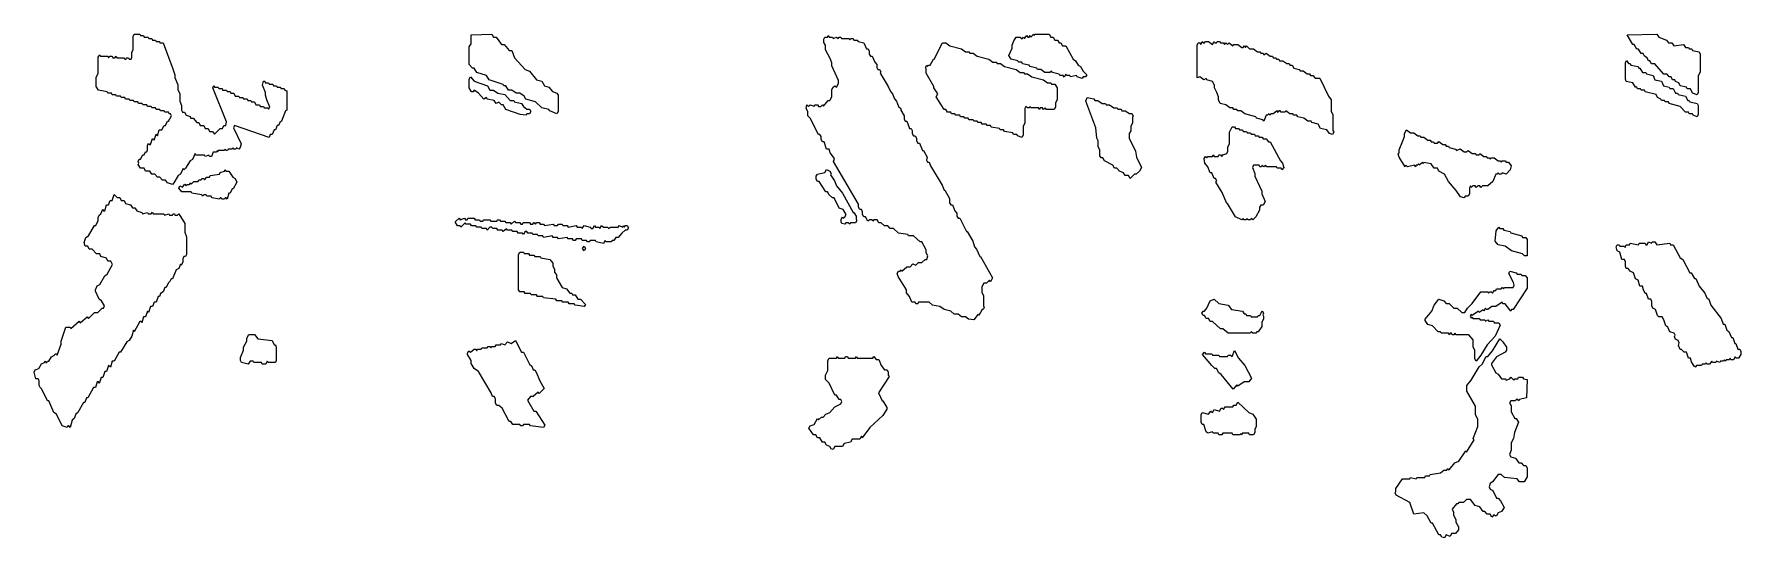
# Model space of a CAD drawing. Header units: millimetres. Extents: x 0 to 6881, y 0 to 978.
# Drawn here: x 0 to 3172, y 41 to 978 of the extents above; entities that cross this region are included whole.
import ezdxf

# ---------------------------------------------------------------- set-up
doc = ezdxf.new("R2010")
doc.units = ezdxf.units.MM
doc.layers.add('GRAY_M', color=7, linetype='Continuous')

msp = doc.modelspace()

# ---------------------------------------------------------------- linework, layer by layer
at = {"layer": 'GRAY_M'}
for points in [[(244.2, 706.4), (238.4, 706.4), (233.7, 711.9), (229.1, 711.9), (224.4, 717.4), (218.6, 717.4), (215.1, 722.9), (206.9, 722.9), (204.6, 728.3), (197.6, 728.3), (193.5, 735.3), (194.6, 738), (193.5, 740.8), (195.2, 745), (197.6, 745), (202.2, 753.2), (204.6, 753.2), (206.9, 758.7), (209.2, 758.7), (210.9, 762.7), (210.9, 770.9), (212.8, 775.2), (214, 772.4), (216.2, 772.4), (219.7, 783.4), (223.2, 780.6), (226.7, 791.6), (229.1, 788.9), (232.5, 799.7), (237.2, 799.7), (241.9, 807.9), (244.2, 807.9), (247.7, 816.2), (250, 816.2), (254.7, 824.3), (255.2, 825.6), (253.5, 829.7), (251.2, 829.7), (250, 832.4), (243, 832.4), (241.9, 835.1), (234.9, 835.1), (233.7, 837.9), (226.7, 837.9), (225.6, 840.6), (218.6, 840.6), (217.4, 843.3), (210.4, 843.3), (209.2, 846.1), (202.2, 846.1), (201.1, 848.8), (194.1, 848.8), (192.9, 851.6), (185.9, 851.6), (184.8, 854.3), (177.8, 854.3), (176.6, 857), (169.6, 857), (168.4, 859.8), (161.5, 859.8), (160.3, 862.5), (153.3, 862.5), (152.1, 865.2), (145.1, 865.2), (144, 868), (137, 868), (135.8, 870.7), (119.5, 873.5), (115.4, 880.4), (115.4, 896.9), (118.9, 905.1), (118.9, 935.2), (121.9, 939.5), (123.1, 936.6), (137.1, 936.6), (138.2, 934), (140.5, 936.6), (145.3, 936.6), (146.4, 933.9), (149.8, 933.9), (152.2, 936.7), (153.4, 933.9), (167.4, 933.9), (168.6, 931.2), (170.8, 931.2), (171.9, 933.9), (175.6, 933.9), (176.7, 931.2), (180.1, 931.2), (181.8, 935.2), (181.8, 943.4), (184.1, 948.9), (184.1, 973.5), (185.9, 977.7), (196.5, 977.7), (197.7, 975), (203.5, 975), (204.7, 972.2), (211.7, 972.2), (212.9, 969.5), (218.7, 969.5), (219.9, 966.8), (225.7, 966.8), (226.8, 964), (232.7, 964), (233.8, 961.3), (239.7, 961.3), (257.8, 913.3), (261.3, 902.3), (261.3, 896.9), (267.1, 883.2), (267.1, 875), (270.6, 866.7), (270.6, 853), (274.1, 844.8), (274.1, 836.6), (275.8, 832.6), (279.3, 832.6), (282.8, 827.1), (289.8, 824.4), (290.9, 821.6), (295.6, 821.6), (302.6, 813.4), (306.1, 813.4), (308.4, 807.9), (315.4, 807.9), (317.8, 802.5), (323.6, 802.5), (325.9, 797), (331.7, 797), (335.2, 791.6), (345.6, 802.5), (350.3, 802.5), (352.6, 807.9), (356.1, 807.9), (357.8, 814.7), (332.1, 877.7), (334, 882), (335.2, 879.1), (342.2, 879.1), (343.4, 876.4), (349.2, 876.4), (350.4, 873.7), (357.4, 873.7), (358.5, 870.9), (364.4, 870.9), (365.5, 868.2), (371.4, 868.2), (373.7, 862.7), (380.7, 862.7), (381.9, 860), (387.7, 860), (388.8, 857.2), (395.8, 857.2), (397, 854.5), (402.8, 854.5), (404, 851.8), (409.8, 851.8), (412.2, 846.3), (419.1, 846.3), (420.3, 843.5), (426.1, 843.5), (427.3, 840.8), (434.3, 840.8), (435.4, 838.2), (438.2, 842.1), (432.4, 855.7), (430.1, 864), (430.1, 869.4), (424.2, 883.1), (426, 890.1), (428.5, 890.1), (429.6, 887.4), (435.5, 887.4), (436.6, 884.6), (443.6, 884.6), (444.8, 881.9), (450.6, 881.9), (451.8, 879.1), (457.6, 879.1), (458.8, 876.4), (464.6, 876.4), (465.8, 873.6), (469.9, 872.3), (469.9, 836.5), (466.9, 835.2), (460, 816), (456.5, 813.3), (454.1, 807.7), (451.8, 807.7), (448.3, 799.5), (445.9, 799.5), (442.5, 791.3), (439, 791.3), (436.6, 785.8), (372.5, 807.7), (370.8, 803.7), (384.8, 773.6), (383, 766.7), (380.6, 763.9), (376, 766.6), (374.9, 763.9), (371.2, 763.9), (369, 766.6), (367.9, 763.9), (360.9, 763.9), (359.7, 761.2), (356.1, 761.2), (355, 763.8), (353.9, 761.2), (342.2, 761.2), (341, 758.3), (339.8, 761), (338.7, 758.5), (332.9, 758.5), (329.4, 750.2), (325.8, 750.2), (324.6, 753), (317.6, 750.2), (316.5, 753), (300.1, 753), (299, 755.6), (294.5, 744.8), (289.8, 742.1), (281.6, 728.4), (278, 725.5), (276.9, 728.2), (272.3, 717.4), (267.6, 714.7), (259.5, 701), (257.1, 698.2), (247.7, 701), (244.2, 706.4)], [(956.6, 837.9), (943.5, 840.6), (932.1, 851.6), (914.1, 857), (910.8, 862.5), (902.7, 868), (896.2, 868), (888, 873.5), (881.4, 873.5), (876.5, 881.7), (873.3, 881.7), (871.6, 884.4), (845.5, 892.6), (840.6, 900.9), (822.6, 906.3), (817.7, 914.5), (814.5, 914.5), (808.7, 921.4), (808.7, 954.4), (812, 959.8), (812, 976.3), (850.5, 977.7), (853.8, 972.2), (858.7, 972.2), (868.5, 958.5), (873.4, 958.5), (883.2, 947.6), (888.1, 947.6), (893, 933.9), (912.6, 912), (920.8, 909.2), (933.8, 892.8), (943.7, 890.1), (948.6, 881.9), (956.7, 879.1), (963.3, 870.9), (971.4, 868.2), (973.9, 864), (973.9, 833.8), (971.4, 829.6), (958.2, 835.1), (956.6, 837.9)], [(1717.4, 457.3), (1709.7, 457.3), (1703.6, 462.8), (1691.3, 465.5), (1683.6, 471), (1669.7, 473.7), (1663.6, 479.2), (1643.7, 479.2), (1642.2, 476.4), (1639, 476.4), (1637.4, 479.2), (1631.3, 479.2), (1626.7, 490.2), (1621.3, 497), (1621.3, 502.5), (1605.9, 527.2), (1604.3, 532.7), (1606.7, 536.9), (1609.8, 536.9), (1611.4, 539.7), (1612.9, 536.9), (1622.1, 545.1), (1628.2, 545.1), (1632.9, 550.6), (1639, 547.9), (1643.6, 553.3), (1649.8, 553.3), (1655.9, 558.8), (1659, 558.8), (1661.2, 565.5), (1658.2, 571), (1658.2, 576.5), (1649.7, 591.4), (1646.7, 591.4), (1634.4, 602.4), (1625.1, 602.4), (1623.6, 605.1), (1606.7, 607.9), (1597.5, 616.1), (1591.3, 616.1), (1586.7, 621.6), (1580.6, 621.6), (1574.4, 627), (1569.8, 627), (1566.7, 632.5), (1560.7, 632.5), (1559.1, 629.7), (1557.5, 632.5), (1553, 632.5), (1549.8, 629.7), (1545.2, 638), (1542.1, 638), (1539.8, 642.2), (1539.8, 647.6), (1537.5, 651.7), (1534.4, 651.7), (1532.1, 655.9), (1532.1, 661.3), (1486, 740.8), (1487.5, 746.2), (1479.8, 757.1), (1477.5, 763.9), (1472.9, 763.9), (1468.3, 777.6), (1465.2, 777.6), (1462.9, 781.8), (1462.9, 787.3), (1460.6, 791.3), (1457.6, 791.3), (1442.2, 821.5), (1438.3, 825.6), (1438.3, 833.8), (1435.2, 839.3), (1436, 846.4), (1439.2, 843.6), (1442.2, 846.3), (1449.9, 843.6), (1451.4, 846.3), (1456.1, 846.3), (1457.7, 843.5), (1462.2, 843.5), (1465.3, 846.3), (1466.9, 843.6), (1476, 854.5), (1479.1, 854.5), (1482.9, 861.3), (1482.9, 875), (1485.2, 879.1), (1488.4, 881.9), (1491.4, 879.2), (1495.2, 885.9), (1495.2, 891.3), (1482.9, 918.7), (1482.9, 924.2), (1479.8, 932.4), (1470.6, 948.8), (1470.6, 957), (1467.5, 962.5), (1467.5, 968.1), (1469.9, 972.2), (1474.5, 972.2), (1476.1, 975.1), (1477.7, 972.2), (1483.8, 972.2), (1485.3, 969.5), (1491.5, 972.3), (1494.5, 969.6), (1496, 972.2), (1499.2, 972.2), (1500.7, 969.5), (1514.6, 969.5), (1516, 966.9), (1517.5, 969.5), (1522.3, 969.5), (1523.8, 966.8), (1529.9, 966.8), (1531.5, 964), (1542.3, 961.3), (1546.9, 950.3), (1549.9, 950.3), (1552.3, 946.1), (1552.3, 940.7), (1554.5, 936.6), (1557.6, 936.6), (1562.3, 925.6), (1566.1, 921.5), (1566.1, 916), (1568.4, 912), (1571.5, 912), (1573.8, 907.8), (1572.3, 905.1), (1587.6, 880.5), (1591.5, 870.9), (1595.3, 866.8), (1599.2, 857.2), (1603, 853.1), (1606.8, 843.5), (1610.7, 839.4), (1610.7, 836.6), (1616.8, 825.7), (1616.8, 820.2), (1619.1, 816.2), (1622.2, 816.2), (1626.8, 802.5), (1629.9, 802.5), (1632.2, 798.3), (1632.2, 792.8), (1634.5, 788.8), (1637.6, 788.8), (1639.9, 784.6), (1639.9, 779.1), (1642.2, 775.1), (1645.3, 775.1), (1651.4, 761.4), (1652.9, 761.4), (1659.9, 749), (1658.4, 743.5), (1660.6, 739.5), (1663.7, 739.5), (1666, 732.6), (1687.6, 697), (1691.4, 687.5), (1692.9, 687.5), (1701.4, 672.3), (1701.4, 664.1), (1703.7, 660.1), (1706.8, 660.1), (1711.4, 649.1), (1715.2, 645), (1715.2, 639.5), (1717.5, 635.4), (1720.6, 635.4), (1732.9, 610.8), (1734.4, 610.8), (1744.4, 592.9), (1747.5, 582), (1751.4, 577.9), (1757.5, 564.3), (1759, 564.3), (1781.4, 524.5), (1777.4, 517.4), (1775.8, 520.2), (1769.8, 514.8), (1765.2, 514.8), (1761.4, 508), (1761.4, 497.1), (1764.4, 491.6), (1764.4, 472.5), (1766, 469.7), (1763.6, 465.5), (1762.1, 465.5), (1755.9, 454.4), (1754.3, 457.2), (1746.7, 446.3), (1736.6, 447.7), (1731.3, 451.8), (1723.6, 451.8), (1717.4, 457.3)], [(1820.4, 791.3), (1818.9, 794.1), (1803.5, 796.8), (1802, 799.5), (1795.8, 799.5), (1794.3, 802.3), (1778.9, 805), (1777.4, 807.7), (1771.2, 807.7), (1769.7, 810.5), (1762, 810.5), (1760.4, 813.2), (1754.3, 813.2), (1752.8, 816), (1746.6, 816), (1745.1, 818.7), (1737.4, 818.7), (1735.8, 821.4), (1729.7, 821.4), (1728.2, 824.2), (1722, 824.2), (1720.5, 826.9), (1712.8, 826.9), (1711.2, 829.7), (1705.1, 829.7), (1703.6, 832.4), (1697.4, 832.4), (1694.3, 837.9), (1691.3, 837.9), (1676.6, 861.2), (1679.7, 866.7), (1672, 877.6), (1672, 880.4), (1658.2, 905), (1658.2, 913.2), (1656.6, 916), (1659, 920.3), (1660.6, 917.6), (1662, 920.2), (1665.1, 920.2), (1671.3, 931.2), (1672.8, 931.2), (1688.2, 961.3), (1694.4, 961.3), (1702.1, 955.8), (1723.6, 950.3), (1731.3, 944.9), (1737.5, 944.9), (1739, 942.1), (1745.2, 942.1), (1752.9, 936.6), (1774.4, 931.2), (1782.1, 925.7), (1788.2, 925.7), (1789.8, 922.9), (1795.9, 922.9), (1803.6, 917.5), (1825.1, 912), (1832.8, 906.5), (1839, 906.5), (1840.5, 903.8), (1846.6, 903.8), (1854.3, 898.3), (1875.8, 892.8), (1883.5, 887.4), (1889.7, 887.4), (1891.2, 884.6), (1897.4, 884.6), (1901.3, 877.7), (1901.3, 855.7), (1898.2, 850.3), (1898.2, 842), (1895.9, 837.9), (1881.9, 837.9), (1878.9, 840.6), (1875.8, 837.8), (1874.2, 840.6), (1869.7, 840.6), (1868.1, 837.8), (1866.5, 840.6), (1852.7, 840.6), (1851.2, 843.2), (1849.7, 840.6), (1846.6, 840.6), (1843.5, 843.3), (1841.3, 839.3), (1841.3, 811.9), (1838.2, 806.5), (1838.2, 790), (1835.9, 785.8), (1828.1, 788.6), (1826.5, 791.3), (1820.4, 791.3)], [(1937.3, 900.8), (1926.5, 898.1), (1924.9, 900.8), (1918.8, 900.8), (1917.3, 903.5), (1914.2, 898), (1912.6, 900.8), (1906.5, 900.8), (1905, 903.6), (1892.7, 906.3), (1891.2, 909), (1888.1, 906.3), (1878.8, 906.3), (1871.2, 911.8), (1865, 911.8), (1863.4, 914.5), (1851.1, 917.3), (1849.6, 920), (1837.3, 922.8), (1835.8, 925.5), (1829.6, 925.5), (1828.1, 928.2), (1815.8, 931), (1811.9, 937.9), (1818.1, 951.6), (1818.1, 957.1), (1821.1, 965.3), (1825, 972.2), (1832.8, 972.2), (1834.4, 969.5), (1837.3, 969.5), (1838.9, 972.3), (1840.5, 969.6), (1845.1, 975), (1846.7, 972.2), (1849.6, 972.2), (1851.2, 975.1), (1852.8, 972.3), (1857.4, 977.8), (1858.9, 975.1), (1860.4, 977.7), (1886.6, 977.7), (1889.7, 972.2), (1894.3, 972.2), (1897.4, 966.8), (1902, 966.8), (1905.1, 961.3), (1908.2, 961.3), (1911.2, 955.8), (1917.4, 955.8), (1931.2, 931.1), (1935.8, 928.4), (1940.5, 920.2), (1945.1, 917.4), (1949.7, 909.2), (1956.6, 902.3), (1954.3, 898.1), (1949.7, 898.1), (1948.1, 895.3), (1938.8, 898.1), (1937.3, 900.8)], [(2402.7, 799.5), (2391, 802.3), (2386.6, 810.5), (2374.9, 813.2), (2373.4, 816), (2367.6, 816), (2360.2, 821.4), (2348.5, 824.2), (2347, 826.9), (2341.1, 826.9), (2339.7, 829.7), (2333.8, 829.7), (2326.6, 835.1), (2325.1, 832.4), (2317.7, 832.4), (2316.2, 835.1), (2313.4, 835.1), (2311.9, 832.3), (2310.4, 835.1), (2303.1, 829.7), (2298.7, 829.7), (2297.2, 826.9), (2294.3, 829.6), (2292.9, 826.9), (2289.9, 826.9), (2285.5, 815.8), (2283.9, 818.7), (2272.2, 821.5), (2270.7, 824.2), (2250.2, 829.7), (2242.9, 835.1), (2237, 835.1), (2235.6, 837.9), (2229.7, 837.9), (2228.2, 840.6), (2222.4, 840.6), (2215, 846.1), (2204.7, 848.8), (2201, 855.7), (2201, 861.2), (2198.1, 869.4), (2193.7, 877.6), (2193.7, 883.1), (2190.1, 889.9), (2179.8, 892.6), (2178.4, 895.3), (2174, 892.6), (2166.7, 898.1), (2161.5, 896.7), (2161.5, 957.1), (2163.7, 961.3), (2166.7, 961.3), (2168.2, 958.7), (2171.1, 964.1), (2172.6, 961.3), (2175.4, 961.3), (2176.9, 964), (2182.8, 964), (2190.1, 958.6), (2193.1, 964.1), (2194.6, 961.3), (2197.4, 961.3), (2198.9, 964), (2203.4, 964), (2204.9, 961.3), (2210.7, 961.3), (2212.2, 958.6), (2215.1, 961.3), (2218, 958.6), (2220.9, 961.3), (2228.2, 955.9), (2229.7, 958.5), (2237.1, 958.5), (2244.4, 953.1), (2247.3, 953.1), (2248.8, 955.9), (2251.7, 953.1), (2253.2, 955.9), (2259.1, 950.3), (2266.4, 950.3), (2273.8, 944.9), (2278.2, 944.9), (2279.7, 942.1), (2284.1, 942.1), (2285.5, 939.4), (2289.9, 942.1), (2297.2, 936.6), (2301.7, 936.6), (2303.1, 933.9), (2307.5, 933.9), (2309, 931.2), (2313.4, 931.2), (2314.9, 928.4), (2320.7, 928.4), (2328, 922.9), (2332.5, 922.9), (2333.9, 920.2), (2338.3, 920.2), (2341.3, 914.7), (2351.5, 912), (2353, 909.3), (2358.8, 909.3), (2366.2, 903.8), (2370.6, 903.8), (2372.1, 901), (2376.4, 901), (2380.8, 895.6), (2389.7, 895.6), (2405.8, 862.7), (2411, 855.8), (2411, 833.9), (2413.9, 828.4), (2413.9, 798.3), (2415.4, 795.5), (2413.1, 791.3), (2407.9, 792.7), (2402.7, 799.5)], [(3078.6, 876.2), (3072.6, 876.2), (3071.4, 879), (3059.3, 881.7), (3056.9, 887.2), (3050.9, 889.9), (3049.7, 892.6), (3044.9, 892.6), (3042.5, 898.1), (3038.9, 898.1), (3035.2, 903.6), (3029.2, 903.6), (3012.4, 922.7), (3006.3, 922.7), (3002.7, 928.2), (3000.3, 928.2), (2997.9, 933.7), (2993, 936.5), (2990.6, 941.9), (2987, 941.9), (2982.2, 950.1), (2978.6, 950.1), (2973.8, 958.3), (2971.4, 958.3), (2961, 976.3), (3016.1, 977.7), (3019.7, 972.2), (3034.2, 966.7), (3037.8, 961.3), (3043.8, 961.3), (3047.4, 955.8), (3065.5, 958.6), (3069.1, 953.1), (3075.1, 953.1), (3076.3, 950.3), (3081.2, 950.3), (3082.4, 947.6), (3094.4, 944.8), (3096.3, 940.7), (3096.3, 907.8), (3092.6, 899.6), (3092.6, 869.4), (3090.8, 865.2), (3082.2, 868), (3078.6, 876.2)], [(3082.2, 829.7), (3076.2, 829.7), (3075, 832.4), (3069, 832.4), (3059.3, 843.4), (3038.8, 848.8), (3037.6, 851.6), (3031.6, 851.6), (3030.4, 854.3), (3024.4, 854.3), (3023.2, 857.1), (3017.2, 859.8), (3014.7, 865.3), (2994.3, 870.7), (2993.1, 873.5), (2987, 873.5), (2985.8, 876.2), (2979.8, 876.2), (2978.6, 878.9), (2976.2, 878.9), (2971.4, 887.2), (2959.3, 889.9), (2957.5, 894.1), (2957.5, 924.2), (2959.4, 928.5), (2963.1, 922.9), (2966.7, 922.9), (2967.9, 920.2), (2981.1, 917.5), (2982.3, 914.7), (2984.7, 914.7), (2989.6, 906.5), (2995.6, 906.5), (2996.8, 903.8), (3008.9, 901), (3012.5, 892.8), (3024.5, 890.1), (3028.1, 881.9), (3039, 879.1), (3040.2, 876.4), (3046.2, 876.4), (3051, 868.2), (3054.6, 868.2), (3055.9, 865.4), (3069.1, 862.7), (3073.9, 854.5), (3076.3, 854.5), (3077.6, 851.7), (3090.8, 849), (3092.6, 844.8), (3092.6, 828.4), (3090.8, 824.1), (3083.4, 826.9), (3082.2, 829.7)], [(876.5, 837.9), (871.6, 846.1), (868.4, 846.1), (863.5, 851.5), (858.6, 848.8), (855.3, 854.3), (842.2, 857), (840.6, 859.7), (835.7, 857), (825.9, 868), (817.8, 873.4), (816.2, 870.7), (812.8, 870.7), (808.7, 877.6), (808.7, 894.1), (811.2, 898.4), (817.8, 890.1), (842.4, 881.9), (847.2, 873.7), (853.8, 873.7), (861.9, 868.2), (875, 865.4), (884.8, 854.5), (891.4, 854.5), (893, 851.7), (906.1, 849), (909.4, 843.5), (915.8, 838.1), (920.8, 838.1), (923.3, 833.9), (920.8, 829.7), (915.9, 829.7), (914.2, 826.9), (903.5, 828.3), (876.5, 837.9)], [(2024.9, 720.1), (2017.2, 722.9), (2012.6, 728.3), (2008, 728.3), (2004.9, 733.8), (1989.5, 742.1), (1986.4, 747.5), (1983.4, 747.5), (1981, 751.7), (1981, 762.6), (1977.9, 768.1), (1977.9, 779.1), (1974.9, 784.5), (1973.3, 803.7), (1954.9, 853), (1957.2, 860), (1969.7, 857.2), (1971.2, 854.5), (1977.3, 854.5), (1985, 849), (1991.2, 849), (1992.7, 846.3), (1998.8, 846.3), (2006.5, 840.8), (2012.7, 840.8), (2014.2, 838.1), (2020.4, 838.1), (2021.9, 835.3), (2028, 835.3), (2035.7, 829.9), (2040.4, 829.9), (2042.7, 825.6), (2041.2, 822.9), (2041.2, 811.9), (2038.1, 806.5), (2038.1, 798.2), (2035, 792.8), (2035, 784.6), (2047.3, 760), (2048.9, 749), (2058.1, 729.8), (2054.2, 722.9), (2048, 717.4), (2045, 717.4), (2037.2, 709.1), (2034.1, 714.7), (2028, 714.7), (2024.9, 720.1)], [(2216.5, 662.6), (2208.4, 683.2), (2196.6, 702.4), (2198.1, 705.2), (2196, 709.2), (2193, 709.2), (2188.6, 720.1), (2185.7, 720.1), (2181.3, 731.1), (2176.1, 738), (2174.6, 746.3), (2176.9, 750.5), (2179.9, 747.8), (2181.3, 750.4), (2190.1, 750.4), (2191.6, 753.3), (2193.1, 750.4), (2200.4, 750.4), (2201.8, 753.2), (2204.9, 753.2), (2207.7, 750.5), (2209.1, 753.2), (2216.5, 755.9), (2218.6, 760), (2218.6, 768.2), (2221.6, 773.6), (2221.6, 795.6), (2226.8, 805.2), (2231.3, 805.2), (2232.7, 802.5), (2238.6, 802.5), (2240.1, 799.7), (2245.9, 799.7), (2247.4, 797), (2253.3, 797), (2254.7, 794.3), (2260.6, 794.3), (2262.1, 791.5), (2267.9, 791.5), (2269.4, 788.8), (2275.3, 788.8), (2276.7, 786), (2282.6, 786), (2284.1, 783.3), (2289.9, 783.3), (2294.3, 777.8), (2297.3, 777.8), (2316.4, 742.2), (2320, 738.1), (2323, 729.8), (2319.2, 725.5), (2317.7, 728.3), (2310.3, 728.3), (2308.9, 731.1), (2291.3, 731.1), (2288.4, 733.8), (2285.5, 731), (2282.6, 733.8), (2281.1, 731.1), (2278.1, 731.1), (2276.6, 733.8), (2266.5, 733.8), (2264.3, 729.8), (2268.7, 718.9), (2268.7, 713.4), (2281.9, 686), (2281.9, 680.5), (2287.8, 666.8), (2284.1, 659.9), (2279.7, 659.9), (2277.5, 655.9), (2277.5, 650.4), (2270.9, 638), (2264.9, 632.5), (2262, 635.2), (2260.6, 632.5), (2256.1, 632.5), (2254.7, 635.2), (2251.8, 632.5), (2248.8, 632.5), (2247.3, 635.2), (2244.4, 632.5), (2232.6, 638), (2218, 662.6), (2216.5, 662.6)], [(2628.6, 703.7), (2621.2, 717.4), (2611, 722.9), (2608.1, 728.3), (2602.2, 728.3), (2596.3, 736.6), (2583.2, 739.3), (2581.7, 736.4), (2580.2, 739.2), (2574.4, 733.8), (2572.9, 736.4), (2571.5, 733.8), (2568.6, 733.8), (2567.1, 731), (2565.5, 733.8), (2552.4, 731.1), (2549.5, 733.8), (2548, 731), (2536.9, 748.9), (2535.4, 754.5), (2536.9, 757.2), (2536.9, 762.7), (2544.2, 779.1), (2547.2, 787.3), (2547.2, 792.8), (2550.9, 799.8), (2558.3, 794.3), (2564.2, 794.3), (2571.5, 788.8), (2575.9, 788.8), (2577.4, 786), (2583.2, 786), (2590.6, 780.6), (2595, 780.6), (2596.4, 777.8), (2600.8, 777.8), (2602.3, 775.1), (2608.1, 775.1), (2611, 777.9), (2618.4, 772.4), (2622.8, 772.4), (2624.3, 769.6), (2628.7, 769.6), (2630.2, 766.9), (2641.9, 764.1), (2643.4, 761.4), (2650.7, 764.2), (2658, 758.7), (2662.3, 758.7), (2665.3, 761.4), (2672.7, 755.9), (2678.6, 755.9), (2680, 753.2), (2685.8, 753.2), (2687.3, 756), (2694.7, 750.4), (2699.1, 750.4), (2700.6, 747.7), (2705, 747.7), (2706.4, 745.1), (2707.8, 747.7), (2713.7, 747.7), (2721.1, 742.2), (2725.5, 742.2), (2726.9, 739.6), (2728.3, 742.2), (2734.3, 742.2), (2735.8, 739.5), (2740.2, 739.5), (2745.4, 732.6), (2743.1, 725.7), (2735.7, 717.4), (2728.4, 720.1), (2727, 717.4), (2722.5, 717.4), (2721, 720), (2719.6, 717.4), (2716.7, 717.4), (2710.9, 703.7), (2702, 695.5), (2691.8, 695.5), (2688.8, 692.7), (2687.3, 695.5), (2683, 695.5), (2680, 692.7), (2678.5, 695.5), (2674.2, 695.5), (2671.2, 692.7), (2669.7, 695.4), (2667.6, 691.5), (2667.6, 680.5), (2665.4, 676.3), (2659.5, 676.3), (2658, 673.6), (2651.3, 675), (2643.2, 687.3), (2628.6, 703.7)], [(321.1, 676.3), (320, 679.1), (315.4, 679.1), (313, 676.2), (311.8, 679.1), (293.1, 681.8), (292, 684.5), (274.5, 684.5), (269.2, 691.5), (271, 695.7), (275.7, 693), (280.4, 698.5), (282.7, 695.8), (283.8, 698.4), (288.5, 698.4), (289.7, 701.3), (292, 698.5), (296.7, 703.9), (304.8, 703.9), (306, 706.6), (310.6, 706.6), (311.8, 709.4), (315.4, 709.4), (316.5, 706.7), (321.1, 712.1), (325.8, 712.1), (326.9, 714.8), (344.4, 717.6), (345.6, 720.3), (353.7, 723), (355, 726), (356.2, 723.1), (362, 723.1), (369, 712.1), (373.7, 709.3), (376.7, 702.4), (370.2, 690), (367.9, 690), (364.4, 681.8), (362, 681.8), (358.5, 670.7), (357.2, 673.6), (355, 673.6), (353.9, 670.8), (349.1, 670.8), (347.9, 673.6), (345.7, 673.6), (344.6, 670.8), (330.4, 673.6), (329.3, 676.3), (321.1, 676.3)], [(1502.2, 638.3), (1503.8, 635.5), (1506.7, 638.1), (1509, 642.2), (1503.7, 651.7), (1496, 654.4), (1486.8, 673.6), (1483.7, 673.6), (1477.5, 679.1), (1474.5, 684.5), (1471.4, 684.5), (1459.1, 703.7), (1456, 703.7), (1453.7, 707.9), (1453.7, 713.4), (1456, 717.6), (1469.9, 720.3), (1473, 725.8), (1479.2, 723), (1481.6, 718.9), (1480, 716.1), (1487.7, 705.2), (1491.5, 695.6), (1502.3, 682), (1522.3, 646.4), (1523.8, 646.4), (1527.7, 639.5), (1527.7, 634), (1529.2, 631.2), (1526.9, 627), (1517.6, 627), (1516.1, 624.2), (1512.9, 627), (1508.4, 627), (1506.9, 624.3), (1501.4, 625.7), (1499.8, 628.5), (1499.8, 634), (1502.2, 638.3)], [(36.7, 273.9), (27.4, 295.7), (25.1, 295.7), (14.6, 317.7), (11.1, 320.4), (9.3, 324.6), (9.3, 332.8), (7.6, 336.8), (2.9, 336.8), (0, 349.2), (1.8, 353.4), (8.8, 356.1), (13.4, 364.4), (19.3, 367.1), (20.5, 370), (21.7, 367.1), (23.9, 367.1), (25.1, 369.9), (27.4, 369.9), (32.1, 378), (37.9, 380.8), (39.1, 383.5), (41.5, 383.5), (42.6, 381), (50.1, 401.3), (50.1, 406.7), (58.9, 432.8), (67.2, 432.8), (68.3, 430.2), (83.4, 443.8), (85.8, 441.1), (98.6, 452), (100.9, 449.3), (112.5, 460.2), (118.4, 460.2), (126.5, 468.4), (128.8, 468.4), (130.5, 472.4), (125.3, 481.9), (120.6, 484.7), (114.2, 499.8), (114.2, 502.6), (117.2, 509.5), (121.8, 512.2), (131.1, 528.6), (135.8, 531.4), (145.7, 549.1), (142.8, 555.8), (137, 555.8), (134.6, 561.3), (124.2, 564.1), (121.8, 569.5), (116, 569.5), (107.9, 577.7), (102, 577.7), (99.7, 583.2), (95, 583.2), (93.2, 590.2), (96.2, 599.8), (100.8, 602.6), (112.5, 621.8), (114.8, 621.8), (118.9, 631.3), (118.9, 636.7), (120.6, 640.9), (124.1, 643.6), (127.7, 652), (129, 649.1), (131.1, 649.1), (134.6, 660.1), (138.1, 660.1), (141.6, 668.3), (145.1, 668.3), (148.7, 679.3), (154.6, 673.8), (159.3, 673.8), (161.6, 668.3), (167.4, 668.3), (169.7, 662.8), (179.1, 660.1), (182.6, 654.6), (187.2, 654.6), (190.7, 649.1), (200.1, 646.4), (201.2, 643.7), (210.5, 646.4), (211.7, 643.7), (217.4, 643.7), (219.8, 646.5), (221, 643.7), (240.8, 643.7), (242, 640.9), (250.1, 643.7), (251.3, 640.9), (257, 640.9), (258.2, 643.7), (260.6, 643.7), (261.8, 640.9), (266.4, 640.9), (268.8, 643.7), (279.9, 625.8), (279.9, 609.4), (283.4, 601.1), (283.4, 568.2), (281.6, 564.1), (278.1, 564.1), (276.4, 560), (276.4, 554.6), (273.4, 547.5), (272.2, 550.2), (268.8, 542.2), (264.2, 539.4), (257.1, 523), (254.8, 523), (252.5, 517.5), (249, 514.8), (245.5, 506.6), (243.2, 506.6), (239.7, 498.4), (235, 495.6), (232.7, 490.1), (230.4, 490.1), (226.9, 479.2), (223.4, 479.2), (219.9, 471), (216.4, 471), (212.8, 459.9), (210.5, 462.6), (207, 451.8), (203.5, 451.8), (200, 440.7), (198.7, 443.6), (196.5, 443.6), (186, 424.3), (184.8, 427), (181.4, 416.3), (176.7, 408), (172.1, 405.3), (160.4, 386.1), (158.1, 386.1), (148.8, 369.7), (145.3, 369.7), (141.8, 358.6), (138.3, 361.4), (134.8, 350.5), (131.3, 350.5), (127.8, 339.5), (124.3, 339.5), (120.7, 328.4), (119.5, 331.3), (117.3, 331.3), (113.8, 320.4), (110.3, 320.4), (99.8, 301.2), (97.5, 301.2), (94, 293), (91.7, 293), (81.2, 273.9), (77.7, 271.1), (74.2, 262.9), (70.7, 260.2), (67.2, 246.3), (64.7, 249.2), (62.5, 249.2), (61.3, 246.4), (51.9, 249.2), (41.4, 271.1), (36.7, 273.9)], [(1043.2, 594.2), (1033.5, 594.2), (1031.9, 591.4), (1028.5, 591.4), (1026.9, 594.2), (1018.7, 594.2), (1017.1, 596.9), (1007.4, 596.9), (1005.7, 594.2), (1002.4, 594.2), (1000.7, 596.9), (992.6, 596.9), (990.9, 599.6), (974.6, 596.9), (972.9, 599.7), (964.8, 599.7), (963.1, 602.4), (946.8, 599.6), (945.2, 602.4), (937, 602.4), (935.4, 605.1), (927.2, 605.1), (925.6, 607.9), (917.4, 607.9), (915.8, 610.6), (912.6, 610.6), (909.3, 605), (907.6, 607.9), (899.4, 607.9), (897.8, 610.6), (889.6, 610.6), (888, 613.3), (879.8, 613.3), (878.2, 616), (871.7, 610.6), (870, 613.3), (861.8, 613.3), (860.2, 616.1), (852, 616.1), (850.4, 618.8), (847.2, 618.8), (842.3, 613.3), (840.6, 616.1), (832.4, 616.1), (830.8, 618.8), (822.6, 618.8), (821, 621.6), (812.8, 621.6), (811.2, 624.3), (803, 624.3), (801.4, 627), (793.2, 618.8), (791.6, 621.6), (786.7, 621.6), (782.5, 628.5), (790, 635.5), (791.7, 632.7), (799.8, 635.5), (801.5, 632.7), (804.6, 632.7), (806.3, 635.4), (817.8, 635.4), (819.5, 632.7), (827.6, 632.7), (829.3, 630), (834.1, 630), (835.7, 632.7), (847.2, 632.7), (848.9, 630), (860.2, 630), (861.8, 632.7), (865.2, 632.7), (866.8, 630), (875, 630), (876.7, 627.2), (884.8, 627.2), (886.4, 624.5), (893, 630), (894.6, 627.2), (902.8, 627.2), (904.4, 624.5), (907.6, 624.5), (909.2, 627.2), (920.8, 627.2), (922.4, 624.5), (927.2, 624.5), (928.9, 627.3), (932.1, 624.5), (933.7, 627.2), (938.7, 627.2), (940.4, 624.5), (946.9, 624.5), (948.5, 621.8), (964.9, 624.5), (966.5, 621.8), (972.9, 621.8), (974.6, 624.5), (981.2, 624.5), (982.9, 621.8), (991, 621.8), (992.7, 619), (1007.4, 621.8), (1009, 619), (1017.2, 619), (1018.7, 616.4), (1022, 621.8), (1033.5, 619), (1035.1, 616.3), (1038.3, 616.3), (1041.6, 621.9), (1043.3, 619), (1049.9, 619), (1051.4, 616.4), (1054.7, 621.8), (1058, 619), (1066.2, 619), (1067.8, 616.3), (1071, 619), (1085.7, 619), (1087.3, 621.8), (1093.9, 619), (1095.5, 621.9), (1097.2, 619.1), (1098.8, 621.8), (1102.1, 621.8), (1104.6, 617.6), (1102.1, 613.3), (1098.8, 613.3), (1092.3, 607.9), (1085.8, 599.7), (1080.9, 599.7), (1077.6, 594.2), (1074.4, 594.2), (1072.7, 591.4), (1062.8, 591.4), (1061.2, 594.1), (1058, 588.7), (1044.8, 591.4), (1043.2, 594.2)], [(2745.9, 575), (2734.2, 583.2), (2721, 586), (2715.8, 592.9), (2717.3, 612.1), (2722.5, 619.1), (2724, 616.3), (2729.9, 616.3), (2731.4, 613.5), (2743.1, 610.8), (2744.6, 608.1), (2765.1, 602.6), (2766.6, 599.9), (2772.4, 599.9), (2774.7, 595.7), (2774.7, 565.4), (2770.1, 565.4), (2766.5, 569.5), (2745.9, 575)], [(1004, 476.4), (994.2, 476.4), (992.6, 479.2), (982.7, 479.2), (981.1, 481.9), (971.3, 481.9), (969.7, 484.7), (946.8, 487.4), (945.2, 490.1), (935.4, 490.1), (933.7, 492.9), (923.9, 492.9), (922.3, 495.6), (912.5, 495.6), (910.9, 498.3), (902.7, 498.3), (900.2, 502.5), (900.2, 568.3), (902.7, 572.5), (909.3, 572.5), (911, 569.7), (919.1, 569.7), (920.8, 567), (928.9, 567), (930.6, 564.3), (940.4, 564.3), (942, 561.5), (958.3, 558.8), (964.1, 551.9), (964.1, 546.4), (967.4, 540.9), (967.4, 535.4), (970.6, 530), (970.6, 524.5), (981.2, 506.7), (989.4, 504), (995.9, 495.8), (999.2, 495.8), (1000.8, 493.1), (1005.7, 493.1), (1010.6, 484.9), (1015.5, 484.9), (1024.6, 475.2), (1022.1, 471), (1005.6, 473.7), (1004, 476.4)], [(1022, 583.5), (1024.6, 579.2), (1022, 574.9), (1019.5, 579.2), (1022, 583.5)], [(3080.4, 368.3), (3078.6, 375.1), (3075, 375.1), (3071.4, 386.1), (3066.6, 386.1), (3061.8, 391.6), (3059.3, 391.6), (3056.3, 398.5), (3057.5, 404), (3055.7, 408), (3050.9, 410.8), (3049.1, 414.9), (3050.3, 417.7), (3048.5, 421.7), (3040, 424.4), (3036.4, 432.7), (3032.8, 435.4), (3029.2, 446.4), (3025.6, 451.8), (3019.6, 451.8), (3017.1, 454.6), (3013.5, 465.5), (3008.7, 468.3), (3006.9, 472.4), (3006.9, 480.6), (3005.1, 484.7), (3000.3, 484.7), (2996.7, 495.6), (2994.3, 495.6), (2991.2, 502.5), (2989.4, 509.3), (2984.6, 509.3), (2981, 520.3), (2976.2, 523), (2972.6, 534), (2966.5, 536.7), (2962.9, 542.2), (2959.3, 542.2), (2957.5, 546.3), (2957.5, 554.6), (2955.7, 558.6), (2950.9, 558.6), (2947.2, 572.3), (2942.4, 575), (2940.6, 582), (2942.4, 586.2), (2946.2, 586.2), (2947.4, 583.4), (2955.8, 583.4), (2957, 580.8), (2959.3, 586.2), (2965.3, 586.2), (2966.6, 588.9), (2982.2, 586.2), (2983.4, 588.9), (2994.4, 588.9), (2995.6, 586.2), (2997.9, 586.2), (3000.3, 591.7), (3006.3, 588.9), (3007.5, 591.6), (3012.5, 591.6), (3016.1, 586.2), (3040.2, 588.9), (3041.4, 586.2), (3046.2, 586.2), (3059.5, 561.5), (3064.3, 558.8), (3077.5, 534.1), (3080, 534.1), (3086, 523.2), (3088.4, 523.2), (3094.4, 509.4), (3105.3, 495.8), (3108.9, 487.6), (3112.5, 484.8), (3116.1, 473.8), (3135.4, 449.2), (3139, 438.3), (3142.6, 438.3), (3146.3, 427.3), (3149.9, 424.6), (3154.7, 413.7), (3157.1, 413.7), (3160.7, 402.7), (3163.1, 402.7), (3166.7, 391.8), (3170.3, 391.8), (3172.2, 387.6), (3172.2, 382), (3167.9, 375.1), (3163, 375.1), (3161.8, 377.8), (3158.3, 372.4), (3153.3, 372.4), (3152.2, 375), (3151.1, 372.4), (3145, 372.4), (3143.8, 369.6), (3141.4, 372.3), (3140.2, 369.7), (3134.2, 369.7), (3133, 366.9), (3126.9, 369.6), (3125.8, 366.9), (3119.6, 366.9), (3118.4, 369.6), (3113.7, 364.2), (3108.7, 364.2), (3107.6, 366.8), (3106.5, 364.2), (3100.4, 364.2), (3099.2, 361.4), (3089.6, 361.4), (3088.4, 358.7), (3085.2, 360.1), (3080.4, 368.3)], [(2666.7, 418.9), (2643.3, 418.9), (2640.4, 421.6), (2639, 418.9), (2635.9, 418.9), (2634.5, 421.7), (2631.6, 421.7), (2630.1, 418.8), (2628.6, 421.7), (2615.4, 421.7), (2613.9, 424.4), (2609.5, 424.4), (2599.3, 435.4), (2590.5, 438.1), (2585.3, 445), (2585.3, 447.8), (2597.8, 462.9), (2602.2, 473.9), (2611, 484.9), (2619.9, 482.1), (2624.3, 476.6), (2630.2, 476.6), (2639, 468.4), (2644.8, 468.4), (2653.6, 460.2), (2659.4, 460.2), (2663.8, 468.4), (2672.6, 476.6), (2688.7, 498.5), (2702, 498.5), (2703.4, 495.9), (2704.9, 498.5), (2707.9, 498.5), (2710.8, 495.9), (2713.7, 501.3), (2716.6, 501.3), (2718.1, 504), (2726.9, 504), (2728.3, 506.8), (2731.3, 504.1), (2732.7, 506.8), (2748.8, 506.8), (2751, 510.8), (2749.5, 516.2), (2740.7, 532.7), (2743, 536.9), (2754.8, 534.1), (2756.3, 531.4), (2763.6, 531.4), (2765.1, 528.7), (2771, 528.7), (2774.7, 524.5), (2774.7, 505.3), (2749, 465.5), (2746, 465.5), (2744.5, 462.7), (2734.2, 476.4), (2729.8, 476.4), (2728.3, 479.1), (2716.7, 471), (2709.3, 471), (2702, 465.5), (2699, 465.5), (2697.6, 468.1), (2694.6, 462.6), (2693.1, 465.4), (2685.8, 460), (2684.3, 462.7), (2672.6, 454.5), (2671.2, 457.2), (2669.1, 453.3), (2671.2, 449.4), (2672.6, 452.1), (2674.2, 449.3), (2685.9, 449.3), (2687.4, 446.5), (2696.2, 446.5), (2697.6, 443.8), (2702, 446.6), (2703.5, 443.8), (2712.3, 443.8), (2713.8, 441), (2722.6, 441), (2724.8, 436.8), (2715.3, 416.2), (2700.6, 399.8), (2688.9, 380.6), (2680, 369.6), (2677.7, 373.8), (2677.7, 390.3), (2674.7, 395.7), (2674.7, 409.4), (2666.7, 418.9)], [(2190.1, 443.6), (2185.7, 443.6), (2182.8, 449.1), (2178.4, 449.1), (2175.4, 454.5), (2172.5, 454.5), (2170.2, 458.7), (2172.5, 462.9), (2175.4, 462.9), (2179.8, 468.4), (2185.7, 482.1), (2193.1, 484.9), (2201.9, 476.6), (2219.5, 473.9), (2225.4, 465.7), (2245.9, 462.9), (2248.9, 457.5), (2251.8, 457.5), (2253.3, 454.7), (2260.6, 454.7), (2262.1, 452), (2273.7, 452), (2275.1, 454.7), (2278.1, 454.7), (2282.5, 463.1), (2284.9, 458.7), (2283.4, 456), (2284.8, 453.3), (2284.8, 447.8), (2281.9, 442.3), (2281.9, 434.1), (2275.3, 424.4), (2272.3, 424.4), (2270.9, 421.7), (2264.9, 421.7), (2262, 424.4), (2260.6, 421.7), (2219.4, 421.7), (2209.2, 429.9), (2204.8, 429.9), (2190.1, 443.6)], [(383.4, 376.6), (389.3, 390.3), (389.3, 395.8), (395.1, 406.7), (395.1, 412.2), (399.2, 419.1), (409.8, 419.1), (415.6, 410.9), (442.5, 408.2), (445.9, 400), (448.3, 400), (450.1, 395.8), (450.1, 371.1), (448.3, 366.9), (435.3, 366.9), (433.1, 369.6), (430.8, 364.2), (423.7, 364.2), (422.5, 366.9), (408.5, 366.9), (407.4, 369.7), (401.7, 369.7), (398.1, 364.2), (385.2, 366.9), (383.4, 371.1), (383.4, 376.6)], [(920.7, 251.9), (909.3, 251.9), (907.7, 249.2), (904.3, 249.2), (902.7, 251.9), (889.6, 251.9), (886.3, 257.4), (883.1, 257.4), (870, 282.1), (863.5, 287.5), (860.2, 287.5), (857.7, 291.7), (857.7, 299.9), (855.3, 303.9), (852, 303.9), (849.5, 310.8), (825.9, 350.5), (817.7, 356), (812, 365.6), (812, 371.1), (805.4, 382), (805.4, 384.8), (807.9, 389.1), (811.2, 386.3), (817.7, 391.8), (821.1, 391.8), (822.7, 389.1), (824.3, 391.8), (830.8, 391.8), (832.4, 394.5), (842.2, 394.5), (843.9, 397.2), (847.2, 397.2), (848.8, 394.6), (850.4, 397.2), (856.9, 397.2), (858.6, 400), (866.7, 400), (868.4, 402.7), (874.9, 400), (879.8, 405.5), (886.4, 402.7), (894.6, 408.2), (906.1, 386.3), (909.3, 386.3), (920.8, 364.3), (924.9, 360.2), (927.3, 353.4), (930.6, 353.4), (933.1, 349.3), (939.6, 332.8), (947.8, 319.1), (938.7, 309.3), (937, 312.1), (927.3, 303.9), (922.4, 303.9), (916.8, 297.2), (928.9, 276.8), (932.2, 276.8), (949.4, 250.6), (946.9, 246.4), (922.3, 249.2), (920.7, 251.9)], [(2171.7, 382.1), (2175.5, 386.4), (2177, 383.5), (2188.7, 383.5), (2190.2, 380.8), (2201.9, 380.8), (2203.4, 378.1), (2218, 378.1), (2219.4, 380.8), (2223.9, 380.8), (2226.8, 378.1), (2231.2, 389.2), (2238.6, 375.3), (2250.4, 361.6), (2262.9, 338.3), (2257.7, 331.3), (2248.8, 331.3), (2237, 323.1), (2235.6, 325.8), (2228.3, 317.6), (2206.2, 345), (2201.8, 347.8), (2197.4, 356), (2194.5, 356), (2188.6, 361.5), (2171.7, 382.1)], [(2589, 82.2), (2583.2, 87.6), (2564.1, 84.9), (2556.7, 106.8), (2531.8, 120.5), (2529.5, 124.7), (2531, 127.5), (2531, 132.9), (2543.5, 150.8), (2556.7, 150.8), (2558.2, 153.6), (2568.5, 150.8), (2569.9, 153.5), (2584.6, 153.5), (2586.1, 156.3), (2593.4, 156.3), (2594.9, 159), (2613.9, 161.8), (2619.8, 167.2), (2625.7, 167.2), (2627.2, 170), (2630.1, 167.3), (2640.3, 180.9), (2647.7, 183.6), (2660.9, 202.9), (2662.4, 200.2), (2676.2, 223.3), (2674.7, 226), (2683.5, 247.9), (2683.5, 261.6), (2679.1, 269.8), (2679.1, 286.2), (2663, 313.6), (2663, 324.6), (2671.1, 334.2), (2685.8, 358.9), (2691.6, 364.3), (2699, 378.1), (2701.9, 378.1), (2710.7, 389), (2724, 411), (2729.9, 405.4), (2736.5, 395.8), (2736.5, 390.3), (2734.3, 386.1), (2718.2, 377.9), (2708.7, 365.6), (2708.7, 362.9), (2716.7, 347.9), (2721.1, 345.2), (2727, 337), (2734.3, 337), (2735.8, 334.3), (2743, 337), (2744.5, 339.8), (2750.3, 334.3), (2751.8, 337), (2757.6, 337), (2759.1, 339.7), (2766.6, 339.7), (2768, 337), (2774.7, 335.6), (2773.9, 301.2), (2760.7, 298.5), (2759.2, 295.6), (2757.6, 298.5), (2754.8, 298.5), (2753.4, 295.7), (2744.6, 295.7), (2742.4, 291.7), (2745.3, 286.3), (2745.3, 275.3), (2751.9, 263.1), (2754.8, 263.1), (2758.6, 256.1), (2751.2, 236.9), (2749.7, 226), (2745.3, 217.8), (2745.3, 204.1), (2742.4, 195.9), (2744.6, 191.9), (2753.4, 189.1), (2759.2, 180.9), (2763.6, 180.9), (2768, 175.4), (2772.4, 175.4), (2774.7, 171.3), (2774.7, 154.8), (2769.5, 145.1), (2760.6, 145.1), (2756.2, 150.6), (2732.7, 153.3), (2726.9, 158.8), (2721.1, 158.8), (2710.8, 145.2), (2706.5, 142.4), (2704.3, 135.7), (2706.5, 131.6), (2710.9, 128.9), (2718.2, 115.2), (2721.1, 115.2), (2725.5, 109.7), (2732.2, 97.3), (2727, 90.4), (2721.1, 87.7), (2718.2, 82.2), (2715.1, 82.2), (2713.7, 84.8), (2709.3, 79.3), (2706.3, 84.9), (2700.5, 84.9), (2696.1, 90.4), (2693.1, 90.4), (2687.3, 98.6), (2678.5, 101.3), (2669.7, 112.3), (2662.4, 112.3), (2656.6, 106.8), (2647.8, 106.8), (2646.3, 104.1), (2643.4, 104.1), (2635.4, 94.6), (2638.3, 89.1), (2638.3, 83.6), (2642.7, 75.4), (2642.7, 70), (2647.1, 61.7), (2647.1, 56.2), (2641.9, 49.3), (2634.6, 49.3), (2631.6, 43.8), (2624.3, 46.5), (2621.4, 41.1), (2616.1, 42.5), (2613.9, 46.6), (2611, 46.6), (2599.3, 68.5), (2596.3, 68.5), (2589, 82.2)], [(1469.9, 219.1), (1465.2, 219.1), (1460.6, 227.3), (1456, 227.3), (1452.9, 232.7), (1448.3, 232.7), (1439.8, 245.2), (1442.2, 249.4), (1449.9, 252.1), (1456.1, 263.2), (1457.6, 260.4), (1463.7, 265.8), (1466.8, 265.8), (1471.4, 271.3), (1479.1, 274), (1488.3, 285), (1499.1, 290.4), (1501.3, 294.5), (1499.1, 298.5), (1496, 298.5), (1491.4, 306.7), (1488.3, 306.7), (1477.5, 328.6), (1470.6, 335.5), (1470.6, 343.8), (1475.2, 352), (1475.2, 371.1), (1477.5, 375.3), (1491.4, 375.3), (1493, 378.2), (1494.6, 375.3), (1506.8, 375.3), (1508.3, 378.1), (1511.5, 378.1), (1513, 375.3), (1526.7, 375.3), (1528.3, 378.2), (1529.9, 375.3), (1559, 375.3), (1560.6, 378.1), (1565.3, 372.6), (1569.9, 372.6), (1574.6, 361.6), (1580.7, 353.4), (1585.3, 353.4), (1587.6, 349.2), (1587.6, 343.8), (1589.2, 341), (1569.2, 310.9), (1576.1, 295.9), (1577.6, 295.9), (1584.6, 283.5), (1584.6, 280.7), (1577.6, 268.4), (1553, 246.5), (1539.1, 227.2), (1537.6, 229.9), (1534.6, 224.5), (1520.7, 224.5), (1517.6, 219.1), (1505.3, 216.3), (1502.3, 210.8), (1488.4, 210.8), (1485.3, 205.3), (1481.4, 206.8), (1479.1, 210.9), (1472.9, 213.6), (1469.9, 219.1)], [(2171, 251.9), (2168.8, 256.1), (2168.8, 269.8), (2171, 274), (2182.8, 271.3), (2187.2, 276.8), (2190.1, 274.1), (2193, 279.5), (2203.3, 276.8), (2206.2, 282.2), (2209.3, 282.2), (2210.7, 279.6), (2213.6, 285), (2228.2, 285), (2229.7, 287.7), (2234.1, 287.7), (2237.1, 293.2), (2257.7, 274), (2265, 271.3), (2271.6, 261.6), (2271.6, 247.9), (2268.7, 242.4), (2268.7, 236.9), (2266.5, 232.7), (2259, 232.7), (2257.6, 235.5), (2245.9, 235.5), (2244.4, 232.6), (2242.9, 235.4), (2241.5, 232.7), (2228.2, 232.7), (2226.8, 235.5), (2209.3, 235.5), (2207.8, 232.7), (2201.8, 232.7), (2200.4, 235.5), (2191.6, 235.5), (2190.1, 238.2), (2181.3, 235.5), (2178.3, 238.3), (2173.9, 251.9), (2171, 251.9)]]:
    msp.add_lwpolyline(points, close=True, dxfattribs=at)

doc.saveas('drawing.dxf')
